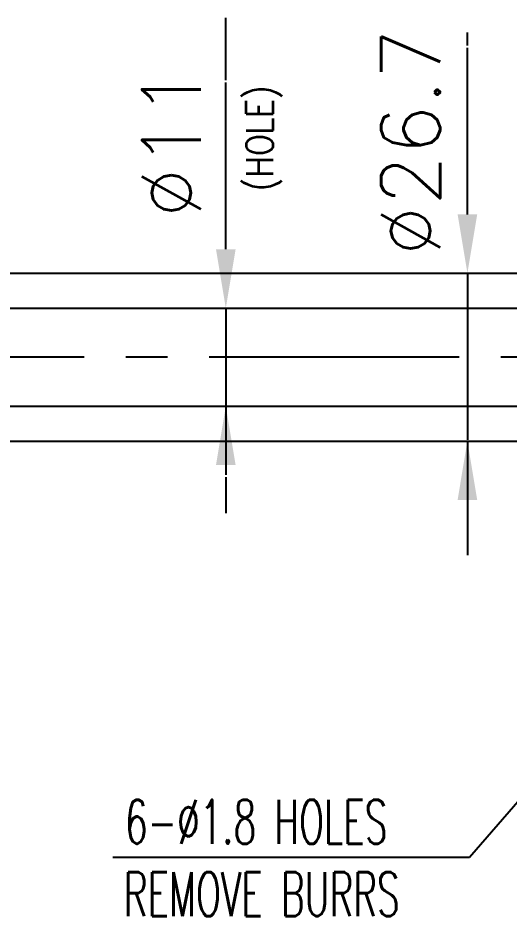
# Model space of a CAD drawing. Extents: x 0 to 841, y 0 to 594.
# Drawn here: x 115.87 to 136.52, y 487.79 to 525.53 of the extents above; entities that cross this region are included whole.
import ezdxf

# ---------------------------------------------------------------- set-up
doc = ezdxf.new("R2010")
doc.units = 0
doc.header["$LTSCALE"] = 7
doc.header["$MEASUREMENT"] = 0
for name, pattern in [('C12', [40, 34, -2, 2, -2]), ('CENTER2', [1.125, 0.75, -0.125, 0.125, -0.125]), ('CONT', [1, 1, 0])]:
    doc.linetypes.add(name, pattern=pattern)
for name, color, linetype in [('8', 2, 'Continuous'), ('CEN2', 1, 'C12'), ('DIM', 4, 'Continuous')]:
    doc.layers.add(name, color=color, linetype=linetype)
doc.styles.add('ROMANS', font='romans.shx')

msp = doc.modelspace()

# ---------------------------------------------------------------- linework, layer by layer
at = {"color": 4, "linetype": 'CONT'}
for p, q in [((124.611, 515.809), (124.611, 525.525)), ((134.765, 517.274), (134.765, 524.909)), ((134.765, 514.799), (134.765, 502.96)), ((124.611, 513.334), (124.611, 504.713))]:
    msp.add_line(p, q, dxfattribs=at)
at = {"color": 3, "linetype": 'ByBlock'}
for p, q in [((87.449, 514.799), (266.969, 514.799)), ((87.449, 513.334), (170.609, 513.334)), ((87.449, 509.216), (170.609, 509.216)), ((86.657, 507.751), (267.761, 507.751))]:
    msp.add_line(p, q, dxfattribs=at)
at = {"color": 4, "linetype": 'ByBlock'}
for points in [[(134.353, 517.274), (135.178, 517.274), (134.765, 514.799)], [(124.198, 515.809), (125.023, 515.809), (124.611, 513.334)], [(124.198, 506.741), (125.023, 506.741), (124.611, 509.216)], [(134.353, 505.276), (135.178, 505.276), (134.765, 507.751)]]:
    msp.add_solid(points, dxfattribs=at)
at = {"layer": 'CEN2', "linetype": 'CENTER2', "ltscale": 2}
msp.add_line((276.164, 511.275), (79, 511.275), dxfattribs=at)
at = {"layer": 'DIM'}
for p, q in [((148.721, 506.273), (134.855, 490.249)), ((134.855, 490.249), (119.861, 490.249))]:
    msp.add_line(p, q, dxfattribs=at)

# ---------------------------------------------------------------- texts
at = {"color": 2, "linetype": 'ByBlock', "style": 'ROMANS'}
for s, p in [('∅26.7', (133.615, 515.514)), ('∅11', (123.559, 517.116))]:
    msp.add_text(s, height=2.475, rotation=90, dxfattribs=at).set_placement(p)
at = {"layer": '8', "color": 3, "style": 'ROMANS', "width": 0.85}
msp.add_text('(HOLE)', height=1.1316, rotation=90, dxfattribs=at).set_placement((126.595, 518.247))
at = {"layer": 'DIM', "color": 2, "style": 'ROMANS', "width": 0.6}
for s, p in [('6-%%C1.8 HOLES', (120.377, 490.831)), ('REMOVE BURRS', (120.323, 487.792))]:
    msp.add_text(s, height=1.84758, dxfattribs=at).set_placement(p)

doc.saveas('drawing.dxf')
